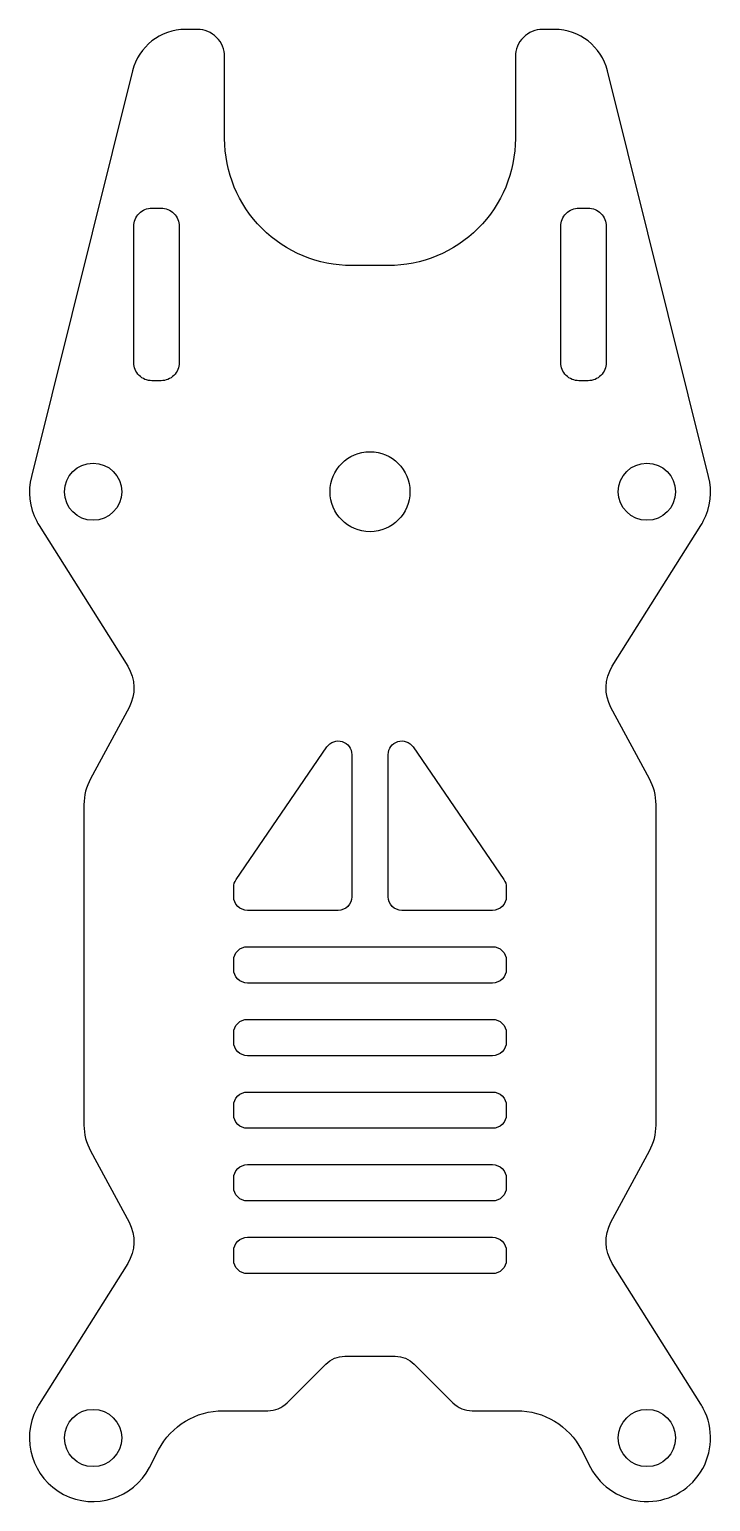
# Model space of a CAD drawing. Header units: millimetres. Extents: x -18.7 to 18.7, y -29.5 to 51.5.
import ezdxf

# ---------------------------------------------------------------- set-up
doc = ezdxf.new("R2010")
doc.units = ezdxf.units.MM

msp = doc.modelspace()

# ---------------------------------------------------------------- linework, layer by layer
for points in [[(15.74, 8.819, 0.12437), (15.38, 10.244), (13.26, 14.171, -0.27025), (13.335, 16.437), (18.204, 24.187, 0.019991), (18.343, 24.429, 0.183345), (18.636, 26.895), (13.067, 49.226, 0.344313), (10.156, 51.5), (9.5, 51.5, 0.414214), (8, 50), (8, 45.5, -0.414214), (1, 38.5), (-1, 38.5, -0.414214), (-8, 45.5), (-8, 50, 0.414214), (-9.5, 51.5), (-10.156, 51.5, 0.344313), (-13.067, 49.226), (-18.636, 26.895, 0.183345), (-18.343, 24.429, 0.019991), (-18.204, 24.187), (-13.335, 16.437, -0.27025), (-13.26, 14.171), (-15.38, 10.244, 0.12437), (-15.74, 8.819), (-15.74, -8.819, 0.12437), (-15.38, -10.244), (-13.26, -14.171, -0.27025), (-13.335, -16.437), (-18.204, -24.187, 0.019991), (-18.343, -24.429, 1), (-12.137, -27.668), (-11.631, -26.698, -0.279417), (-8.085, -24.549), (-5.621, -24.549, 0.198912), (-4.561, -24.109), (-2.439, -21.988, -0.198912), (-1.379, -21.549), (1.379, -21.549, -0.198912), (2.439, -21.988), (4.561, -24.109, 0.198912), (5.621, -24.549), (8.085, -24.549, -0.279417), (11.631, -26.698), (12.137, -27.668, 1), (18.343, -24.429, 0.019991), (18.204, -24.187), (13.335, -16.437, -0.27025), (13.26, -14.171), (15.38, -10.244, 0.12437), (15.74, -8.819)], [(-11.5, 32.16), (-12, 32.16, -0.414214), (-13, 33.16), (-13, 40.66, -0.414214), (-12, 41.66), (-11.5, 41.66, -0.414214), (-10.5, 40.66), (-10.5, 33.16, -0.414214)], [(11.5, 41.66), (12, 41.66, -0.414214), (13, 40.66), (13, 33.16, -0.414214), (12, 32.16), (11.5, 32.16, -0.414214), (10.5, 33.16), (10.5, 40.66, -0.414214)], [(-7.5, 3.75), (-7.5, 4.268, -0.151148), (-7.369, 4.691), (-2.369, 11.999, -0.737396), (-1, 11.576), (-1, 3.75, -0.414214), (-1.75, 3), (-6.75, 3, -0.414214)], [(1, 3.75), (1, 11.576, -0.737396), (2.369, 11.999), (7.369, 4.691, -0.151148), (7.5, 4.268), (7.5, 3.75, -0.414214), (6.75, 3), (1.75, 3, -0.414214)], [(-7.5, 0.25, -0.414214), (-6.75, 1), (6.75, 1, -0.414214), (7.5, 0.25), (7.5, -0.25, -0.414214), (6.75, -1), (-6.75, -1, -0.414214), (-7.5, -0.25)], [(-7.5, -4.25), (-7.5, -3.75, -0.414214), (-6.75, -3), (6.75, -3, -0.414214), (7.5, -3.75), (7.5, -4.25, -0.414214), (6.75, -5), (-6.75, -5, -0.414214)], [(-7.5, -8.25), (-7.5, -7.75, -0.414214), (-6.75, -7), (6.75, -7, -0.414214), (7.5, -7.75), (7.5, -8.25, -0.414214), (6.75, -9), (-6.75, -9, -0.414214)], [(-6.75, -13, -0.414214), (-7.5, -12.25), (-7.5, -11.75, -0.414214), (-6.75, -11), (6.75, -11, -0.414214), (7.5, -11.75), (7.5, -12.25, -0.414214), (6.75, -13)], [(-6.75, -17, -0.414214), (-7.5, -16.25), (-7.5, -15.75, -0.414214), (-6.75, -15), (6.75, -15, -0.414214), (7.5, -15.75), (7.5, -16.25, -0.414214), (6.75, -17)]]:
    msp.add_lwpolyline(points, format="xyb", close=True)
for centre, radius in [((-15.24, 26.049), 1.575), ((0, 26.049), 2.2), ((15.24, 26.049), 1.575), ((-15.24, -26.049), 1.575), ((15.24, -26.049), 1.575)]:
    msp.add_circle(centre, radius)

doc.saveas('drawing.dxf')
